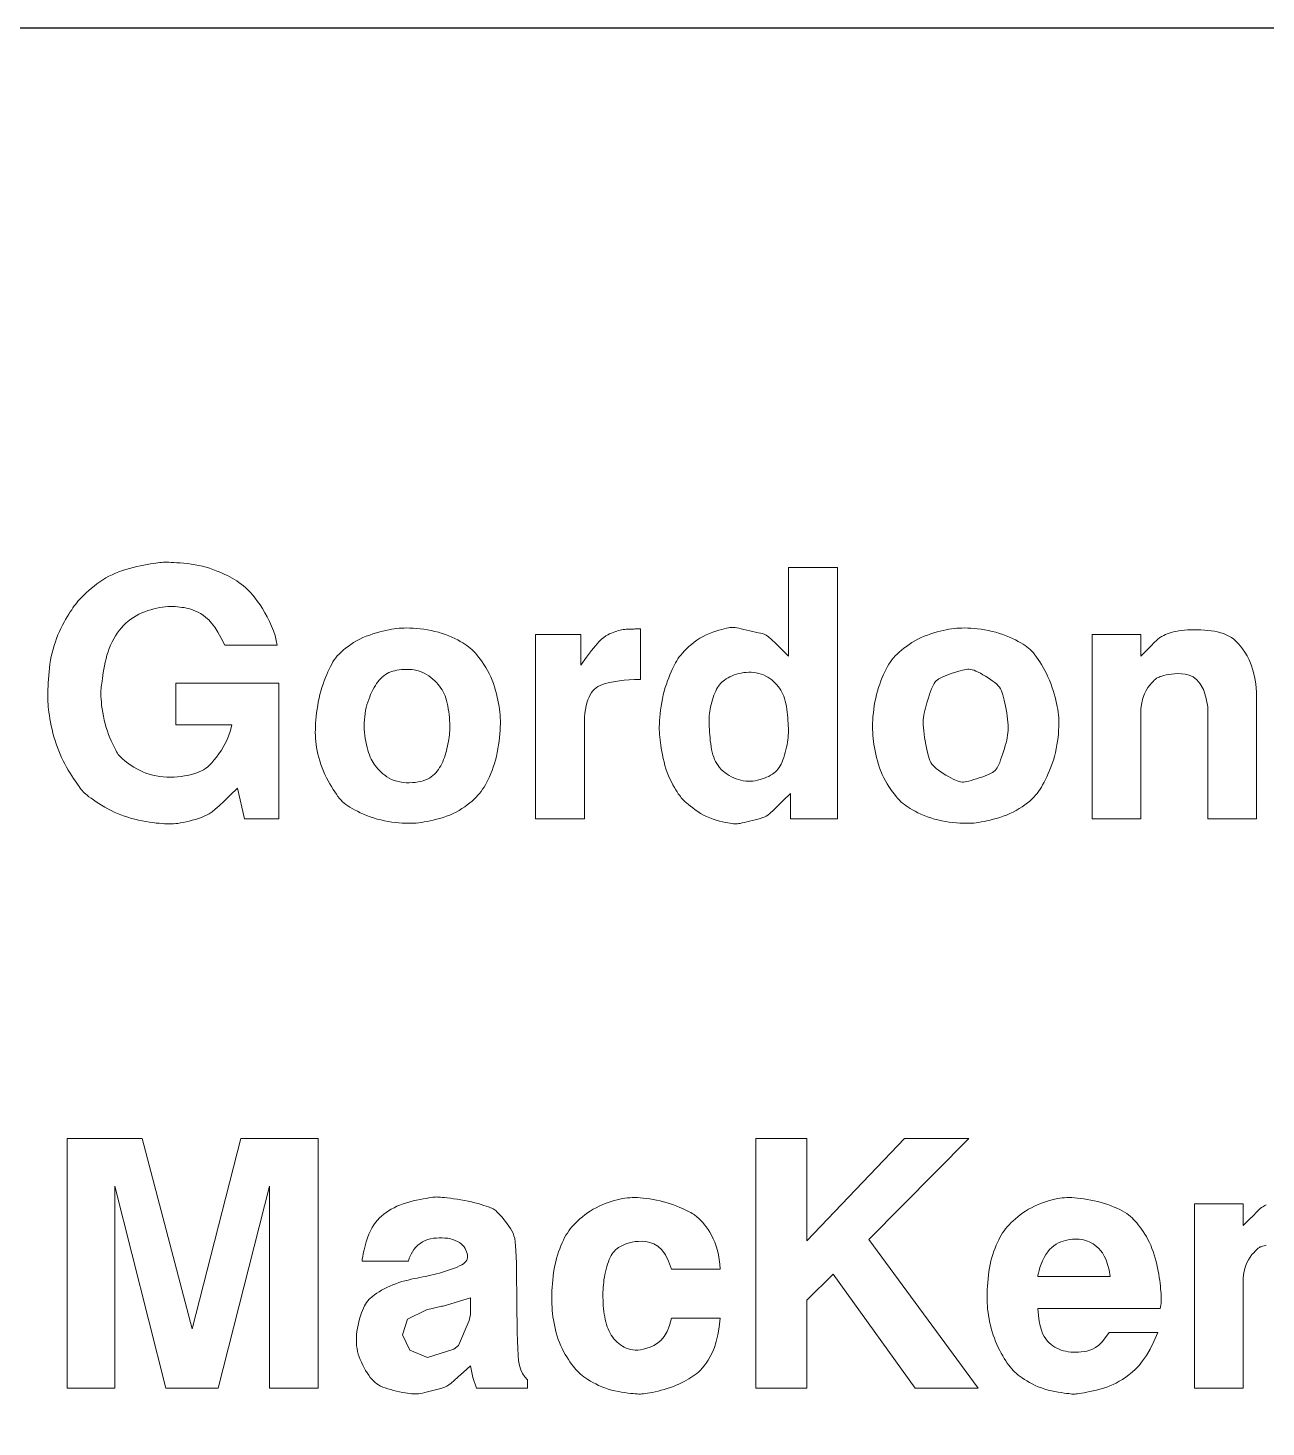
# Model space of a CAD drawing. Extents: x 0 to 36, y 0 to 24.
# Drawn here: x 31.85 to 32.436, y 22.588 to 23.25 of the extents above; entities that cross this region are included whole.
import ezdxf

# ---------------------------------------------------------------- set-up
doc = ezdxf.new("R2010")
doc.units = 0
doc.header["$LTSCALE"] = 4.5
doc.header["$MEASUREMENT"] = 0
doc.layers.add('A-SHBD', color=4, linetype='Continuous')

# ---------------------------------------------------------------- blocks, each defined once
blk = doc.blocks.new('Gordon')
at = {"color": 7, "lineweight": 0}
for p, q in [((0.07878, 0.01911), (0.07878, 0.02584)), ((0.02353, 0.02368), (0.0305, 0.02368)), ((0.09847, 0.02223), (0.09847, 0.02223))]:
    blk.add_line(p, q, dxfattribs=at)
for points in [[(0.0305, 0.02368), (0.03038, 0.02431), (0.03022, 0.02495), (0.03001, 0.02559), (0.02976, 0.02622), (0.02949, 0.02684), (0.02919, 0.02743), (0.02888, 0.028), (0.02856, 0.02854), (0.02823, 0.02904), (0.02791, 0.0295), (0.02759, 0.02992), (0.02726, 0.03031), (0.02695, 0.03067), (0.02663, 0.031), (0.02632, 0.03129), (0.02602, 0.03156), (0.02572, 0.0318), (0.02543, 0.03202), (0.02513, 0.03223), (0.02484, 0.03241), (0.02453, 0.03259), (0.02422, 0.03276), (0.02389, 0.03292), (0.02354, 0.03308), (0.02318, 0.03325), (0.02279, 0.03342), (0.02238, 0.03358), (0.02195, 0.03374), (0.02151, 0.0339), (0.02105, 0.03404), (0.02058, 0.03417), (0.02009, 0.03428), (0.01959, 0.03438), (0.01908, 0.03446), (0.01858, 0.03452), (0.01809, 0.03457), (0.01762, 0.03461), (0.01718, 0.03464), (0.01678, 0.03467), (0.01642, 0.03468), (0.01611, 0.0347), (0.01584, 0.03471), (0.0156, 0.03471), (0.01537, 0.0347), (0.01515, 0.03469), (0.01492, 0.03467), (0.01466, 0.03464), (0.01437, 0.0346), (0.01403, 0.03455), (0.01365, 0.03449), (0.01323, 0.03442), (0.01279, 0.03433), (0.01233, 0.03424), (0.01185, 0.03413), (0.01137, 0.03401), (0.01088, 0.03388), (0.01041, 0.03374), (0.00994, 0.03359), (0.00948, 0.03342), (0.00903, 0.03324), (0.00859, 0.03305), (0.00815, 0.03284), (0.00773, 0.03261), (0.00732, 0.03236), (0.00692, 0.0321), (0.00654, 0.03182), (0.00617, 0.03154), (0.00582, 0.03125), (0.00549, 0.03096), (0.00518, 0.03068), (0.00489, 0.03041), (0.00464, 0.03016), (0.00441, 0.02993), (0.00421, 0.02972), (0.00403, 0.02951), (0.00386, 0.02931), (0.0037, 0.0291), (0.00354, 0.02889), (0.00337, 0.02866), (0.0032, 0.0284), (0.00301, 0.02811), (0.00281, 0.0278), (0.00261, 0.02746), (0.00239, 0.0271), (0.00218, 0.02672), (0.00197, 0.02632), (0.00176, 0.02591), (0.00156, 0.02548), (0.00137, 0.02504), (0.00119, 0.02458), (0.00103, 0.02412), (0.00087, 0.02365), (0.00073, 0.02317), (0.00061, 0.02268), (0.00049, 0.02218), (0.0004, 0.02167), (0.00031, 0.02116), (0.00024, 0.02065), (0.00019, 0.02013), (0.00014, 0.01963), (0.0001, 0.01915), (0.00008, 0.01868), (0.00005, 0.01824), (0.00004, 0.01783), (0.00002, 0.01746), (0.00002, 0.01711), (0.00001, 0.01679), (0.00002, 0.01648), (0.00003, 0.01616), (0.00005, 0.01584), (0.00008, 0.01551), (0.00012, 0.01515), (0.00017, 0.01476), (0.00023, 0.01434), (0.0003, 0.01389), (0.00039, 0.01343), (0.00048, 0.01296), (0.00059, 0.01248), (0.00071, 0.01199), (0.00084, 0.01151), (0.00098, 0.01103), (0.00113, 0.01056), (0.00129, 0.0101), (0.00147, 0.00964), (0.00165, 0.0092), (0.00185, 0.00876), (0.00206, 0.00833), (0.00228, 0.0079), (0.00251, 0.00749), (0.00274, 0.00708), (0.00298, 0.00669), (0.00322, 0.00632), (0.00345, 0.00597), (0.00366, 0.00565), (0.00386, 0.00536), (0.00404, 0.0051), (0.00419, 0.00488), (0.00433, 0.00469), (0.00445, 0.00452), (0.00458, 0.00436), (0.00471, 0.00421), (0.00486, 0.00407), (0.00503, 0.00391), (0.00524, 0.00374), (0.00549, 0.00355), (0.00577, 0.00334), (0.00608, 0.00312), (0.00643, 0.00288), (0.00679, 0.00265), (0.00718, 0.00241), (0.00759, 0.00217), (0.008, 0.00194), (0.00843, 0.00172), (0.00886, 0.00151), (0.0093, 0.00132), (0.00974, 0.00113), (0.0102, 0.00096), (0.01066, 0.00081), (0.01113, 0.00067), (0.01161, 0.00054), (0.01209, 0.00043), (0.01257, 0.00033), (0.01305, 0.00024), (0.01353, 0.00017), (0.01398, 0.00011), (0.01442, 0.00005), (0.01483, 0.00001), (0.01521, -0.00002), (0.01555, -0.00005), (0.01587, -0.00007), (0.01616, -0.00007), (0.01644, -0.00007), (0.01673, -0.00006), (0.01702, -0.00003), (0.01732, 0), (0.01765, 0.00006), (0.01801, 0.00013), (0.0184, 0.00021), (0.0188, 0.0003), (0.01921, 0.00041), (0.01963, 0.00053), (0.02003, 0.00065), (0.02043, 0.00079), (0.02079, 0.00094), (0.02113, 0.0011), (0.02148, 0.00129), (0.02185, 0.00154), (0.02228, 0.00189), (0.0228, 0.00235), (0.02344, 0.00295), (0.02424, 0.00373), (0.02522, 0.0047)], [(0.09871, 0.00398), (0.09871, 0.00062), (0.10496, 0.00062), (0.10496, 0.034), (0.09847, 0.034), (0.09847, 0.02223)], [(0.0245, 0.01311), (0.02429, 0.01233), (0.02404, 0.0116), (0.02375, 0.01093), (0.02343, 0.01031), (0.0231, 0.00975), (0.02276, 0.00925), (0.02243, 0.0088), (0.02211, 0.0084), (0.02182, 0.00806), (0.02154, 0.00777), (0.02127, 0.00752), (0.021, 0.00731), (0.02073, 0.00712), (0.02044, 0.00697), (0.02014, 0.00683), (0.01981, 0.0067), (0.01945, 0.00659), (0.01906, 0.00648), (0.01864, 0.00638), (0.01821, 0.0063), (0.01775, 0.00624), (0.01728, 0.00618), (0.01681, 0.00615), (0.01633, 0.00614), (0.01585, 0.00615), (0.01537, 0.00619), (0.0149, 0.00624), (0.01443, 0.00632), (0.01397, 0.00642), (0.01351, 0.00655), (0.01307, 0.00669), (0.01265, 0.00686), (0.01223, 0.00705), (0.01184, 0.00726), (0.01147, 0.00748), (0.01112, 0.0077), (0.01079, 0.00793), (0.0105, 0.00815), (0.01023, 0.00835), (0.01, 0.00854), (0.00981, 0.00871), (0.00965, 0.00887), (0.00951, 0.00902), (0.00939, 0.00917), (0.00928, 0.00934), (0.00917, 0.00952), (0.00905, 0.00974), (0.00892, 0.00999), (0.00878, 0.01028), (0.00862, 0.01061), (0.00845, 0.01098), (0.00828, 0.01138), (0.00811, 0.01181), (0.00794, 0.01227), (0.00779, 0.01274), (0.00764, 0.01323), (0.00752, 0.01373), (0.00741, 0.01423), (0.00732, 0.01473), (0.00724, 0.01521), (0.00718, 0.01568), (0.00714, 0.01612), (0.0071, 0.01652), (0.00708, 0.01687), (0.00707, 0.01718), (0.00707, 0.01744), (0.00708, 0.01768), (0.0071, 0.01791), (0.00713, 0.01813), (0.00716, 0.01836), (0.0072, 0.01862), (0.00724, 0.01891), (0.00729, 0.01925), (0.00734, 0.01963), (0.0074, 0.02004), (0.00747, 0.02048), (0.00755, 0.02094), (0.00765, 0.02141), (0.00776, 0.02188), (0.00788, 0.02235), (0.00803, 0.02281), (0.00819, 0.02326), (0.00837, 0.0237), (0.00857, 0.02412), (0.00878, 0.02452), (0.00901, 0.02491), (0.00926, 0.02528), (0.00952, 0.02564), (0.0098, 0.02597), (0.01009, 0.02629), (0.0104, 0.02659), (0.01072, 0.02687), (0.01106, 0.02713), (0.0114, 0.02737), (0.01176, 0.02759), (0.01214, 0.02779), (0.01252, 0.02797), (0.01291, 0.02813), (0.01331, 0.02828), (0.01371, 0.0284), (0.01411, 0.02851), (0.01451, 0.0286), (0.01489, 0.02868), (0.01526, 0.02873), (0.01562, 0.02878), (0.01597, 0.0288), (0.0163, 0.02882), (0.01662, 0.02882), (0.01694, 0.02881), (0.01725, 0.02878), (0.01755, 0.02875), (0.01785, 0.02871), (0.01814, 0.02867), (0.01844, 0.02861), (0.01874, 0.02854), (0.01904, 0.02845), (0.01935, 0.02834), (0.01967, 0.02821), (0.01999, 0.02805), (0.02033, 0.02787), (0.02067, 0.02765), (0.02103, 0.02738), (0.02141, 0.02704), (0.0218, 0.02661), (0.02221, 0.02608), (0.02263, 0.02543), (0.02307, 0.02463), (0.02353, 0.02368)], [(0.09847, 0.02223), (0.09751, 0.02319), (0.09678, 0.0239), (0.09622, 0.02442), (0.0958, 0.02478), (0.09548, 0.025), (0.09522, 0.02514), (0.09498, 0.02522), (0.09473, 0.02528), (0.09442, 0.02534), (0.09408, 0.02542), (0.0937, 0.02551), (0.09331, 0.0256), (0.09291, 0.02569), (0.09253, 0.02577), (0.09218, 0.02585), (0.09187, 0.02592), (0.09161, 0.02597), (0.09139, 0.02601), (0.0912, 0.02603), (0.09103, 0.02604), (0.09086, 0.02603), (0.09068, 0.02601), (0.09047, 0.02597), (0.09023, 0.02592), (0.08993, 0.02585), (0.08959, 0.02577), (0.08922, 0.02566), (0.08881, 0.02554), (0.08839, 0.0254), (0.08796, 0.02524), (0.08753, 0.02505), (0.0871, 0.02484), (0.08669, 0.0246), (0.08629, 0.02434), (0.08592, 0.02407), (0.08556, 0.02378), (0.08523, 0.02349), (0.08492, 0.0232), (0.08464, 0.02291), (0.08438, 0.02263), (0.08415, 0.02237), (0.08395, 0.02212), (0.08377, 0.02187), (0.08361, 0.02161), (0.08346, 0.02135), (0.08331, 0.02108), (0.08317, 0.02079), (0.08302, 0.02047), (0.08287, 0.02013), (0.08271, 0.01976), (0.08255, 0.01936), (0.08239, 0.01894), (0.08223, 0.0185), (0.08209, 0.01804), (0.08195, 0.01756), (0.08182, 0.01707), (0.08171, 0.01657), (0.08161, 0.01606), (0.08152, 0.01556), (0.08145, 0.01506), (0.0814, 0.01457), (0.08135, 0.0141), (0.08132, 0.01365), (0.0813, 0.01323), (0.08129, 0.01284), (0.08129, 0.01247), (0.0813, 0.01213), (0.08132, 0.01179), (0.08135, 0.01146), (0.08139, 0.01112), (0.08144, 0.01076), (0.0815, 0.01039), (0.08156, 0.00998), (0.08164, 0.00955), (0.08172, 0.0091), (0.08181, 0.00864), (0.08192, 0.00818), (0.08204, 0.00771), (0.08218, 0.00724), (0.08234, 0.00678), (0.08251, 0.00634), (0.0827, 0.00592), (0.0829, 0.00551), (0.08309, 0.00514), (0.08329, 0.00479), (0.08348, 0.00447), (0.08366, 0.00419), (0.08382, 0.00394), (0.08396, 0.00373), (0.08409, 0.00356), (0.0842, 0.00341), (0.08432, 0.00328), (0.08445, 0.00315), (0.08459, 0.00301), (0.08475, 0.00287), (0.08494, 0.0027), (0.08517, 0.00251), (0.08543, 0.00229), (0.08573, 0.00206), (0.08605, 0.00181), (0.0864, 0.00157), (0.08678, 0.00133), (0.08717, 0.00111), (0.08758, 0.0009), (0.08801, 0.00072), (0.08844, 0.00056), (0.08887, 0.00042), (0.08929, 0.00031), (0.0897, 0.00021), (0.09007, 0.00013), (0.09041, 0.00007), (0.09071, 0.00002), (0.09095, -0.00002), (0.09116, -0.00005), (0.09134, -0.00006), (0.09151, -0.00007), (0.09167, -0.00006), (0.09185, -0.00003), (0.09206, 0), (0.09231, 0.00006), (0.0926, 0.00012), (0.09293, 0.0002), (0.09329, 0.00029), (0.09367, 0.00039), (0.09404, 0.00048), (0.09439, 0.00058), (0.09472, 0.00067), (0.09501, 0.00076), (0.09525, 0.00084), (0.09548, 0.00095), (0.09573, 0.00111), (0.09604, 0.00137), (0.09646, 0.00175), (0.09702, 0.00229), (0.09775, 0.00302), (0.09871, 0.00398)], [(0.07085, 0.02103), (0.07085, 0.02512), (0.06485, 0.02512), (0.06485, 0.00062), (0.07133, 0.00062), (0.07133, 0.01359)], [(0.07878, 0.02584), (0.07868, 0.02584), (0.07857, 0.02584), (0.07846, 0.02584), (0.07833, 0.02584), (0.0782, 0.02584), (0.07806, 0.02584), (0.07791, 0.02583), (0.07775, 0.02583), (0.07759, 0.02583), (0.07743, 0.02583), (0.07725, 0.02582), (0.07707, 0.02581), (0.07689, 0.0258), (0.0767, 0.02578), (0.0765, 0.02575), (0.07629, 0.02571), (0.07607, 0.02567), (0.07585, 0.02561), (0.07563, 0.02554), (0.07539, 0.02547), (0.07516, 0.02538), (0.07492, 0.02528), (0.07468, 0.02517), (0.07443, 0.02505), (0.07419, 0.02491), (0.07392, 0.02472), (0.07361, 0.02447), (0.07325, 0.02411), (0.07281, 0.02361), (0.07228, 0.02296), (0.07163, 0.02211), (0.07085, 0.02103)], [(0.14531, 0.02223), (0.14531, 0.02512), (0.13882, 0.02512), (0.13882, 0.00062), (0.14531, 0.00062), (0.14531, 0.01527)], [(0.16068, 0.01743), (0.16056, 0.01853), (0.1604, 0.0195), (0.16019, 0.02034), (0.15995, 0.02108), (0.15968, 0.02172), (0.1594, 0.02228), (0.15911, 0.02276), (0.15881, 0.02319), (0.15852, 0.02357), (0.15822, 0.02391), (0.15793, 0.02421), (0.15763, 0.02447), (0.15732, 0.0247), (0.15699, 0.0249), (0.15665, 0.02507), (0.15629, 0.02522), (0.1559, 0.02534), (0.15549, 0.02545), (0.15507, 0.02553), (0.15463, 0.0256), (0.15418, 0.02565), (0.15373, 0.02569), (0.15327, 0.02571), (0.15282, 0.02572), (0.15237, 0.02573), (0.15193, 0.02572), (0.15151, 0.0257), (0.1511, 0.02566), (0.1507, 0.02562), (0.15032, 0.02557), (0.14996, 0.02551), (0.14963, 0.02544), (0.14932, 0.02535), (0.14904, 0.02526), (0.14879, 0.02517), (0.14856, 0.02508), (0.14836, 0.02498), (0.14819, 0.0249), (0.14804, 0.02482), (0.14792, 0.02475), (0.14782, 0.02469), (0.14772, 0.02462), (0.14758, 0.02451), (0.14738, 0.02432), (0.14708, 0.02403), (0.14666, 0.0236), (0.14608, 0.02301), (0.14531, 0.02223)], [(0.02522, 0.0047), (0.02618, 0.00062), (0.03074, 0.00062), (0.03074, 0.01863), (0.01705, 0.01863), (0.01705, 0.01311), (0.0245, 0.01311)], [(0.07133, 0.01359), (0.07135, 0.01413), (0.0714, 0.01464), (0.07147, 0.01513), (0.07156, 0.0156), (0.07168, 0.01603), (0.07181, 0.01642), (0.07195, 0.01678), (0.07211, 0.0171), (0.07228, 0.01739), (0.07246, 0.01763), (0.07266, 0.01784), (0.07288, 0.01803), (0.07313, 0.01819), (0.07342, 0.01833), (0.07373, 0.01845), (0.07409, 0.01857), (0.0745, 0.01868), (0.07495, 0.01878), (0.07545, 0.01887), (0.07601, 0.01895), (0.07661, 0.01902), (0.07728, 0.01907), (0.078, 0.0191), (0.07878, 0.01911)], [(0.14531, 0.01527), (0.1454, 0.01601), (0.14556, 0.01665), (0.14576, 0.0172), (0.14599, 0.01767), (0.14623, 0.01806), (0.14648, 0.01838), (0.14671, 0.01864), (0.14691, 0.01885), (0.14707, 0.01901), (0.14719, 0.01913), (0.14729, 0.01922), (0.14739, 0.01929), (0.14748, 0.01935), (0.14759, 0.0194), (0.14772, 0.01944), (0.14788, 0.0195), (0.14809, 0.01957), (0.14834, 0.01964), (0.14864, 0.01972), (0.14897, 0.01979), (0.14935, 0.01985), (0.14976, 0.01989), (0.1502, 0.01991), (0.15068, 0.01989), (0.15119, 0.01983), (0.15171, 0.0197), (0.15223, 0.01946), (0.15273, 0.01909), (0.15319, 0.01853), (0.1536, 0.01778), (0.15394, 0.01678), (0.15419, 0.01551)], [(0.15419, 0.01551), (0.15419, 0.00062), (0.16068, 0.00062), (0.16068, 0.01743)]]:
    blk.add_lwpolyline(points, dxfattribs=at)
for points in [[(0.05992, 0.01595), (0.05984, 0.01636), (0.05975, 0.01679), (0.05964, 0.01723), (0.05952, 0.01768), (0.05939, 0.01813), (0.05924, 0.01858), (0.05907, 0.01903), (0.05888, 0.01947), (0.05868, 0.0199), (0.05846, 0.02032), (0.05823, 0.02072), (0.05799, 0.0211), (0.05775, 0.02146), (0.05751, 0.0218), (0.05727, 0.02211), (0.05704, 0.02239), (0.05682, 0.02265), (0.05661, 0.02288), (0.05639, 0.02309), (0.05617, 0.02329), (0.05595, 0.02347), (0.05571, 0.02364), (0.05544, 0.02382), (0.05516, 0.024), (0.05484, 0.02418), (0.0545, 0.02437), (0.05413, 0.02456), (0.05374, 0.02474), (0.05332, 0.02492), (0.05288, 0.02509), (0.05243, 0.02525), (0.05196, 0.0254), (0.05147, 0.02552), (0.05097, 0.02563), (0.05047, 0.02572), (0.04998, 0.0258), (0.04949, 0.02586), (0.04902, 0.0259), (0.04857, 0.02594), (0.04815, 0.02596), (0.04776, 0.02597), (0.0474, 0.02596), (0.04706, 0.02595), (0.04672, 0.02593), (0.04639, 0.02589), (0.04606, 0.02584), (0.04571, 0.02579), (0.04535, 0.02572), (0.04496, 0.02564), (0.04455, 0.02554), (0.04413, 0.02544), (0.04369, 0.02532), (0.04324, 0.02518), (0.0428, 0.02503), (0.04235, 0.02486), (0.04191, 0.02468), (0.04148, 0.02447), (0.04106, 0.02425), (0.04066, 0.02402), (0.04028, 0.02378), (0.03992, 0.02352), (0.03958, 0.02327), (0.03927, 0.02301), (0.03899, 0.02275), (0.03873, 0.0225), (0.0385, 0.02225), (0.03829, 0.02199), (0.0381, 0.02172), (0.03792, 0.02145), (0.03775, 0.02116), (0.03759, 0.02085), (0.03743, 0.02051), (0.03726, 0.02016), (0.03709, 0.01977), (0.03692, 0.01937), (0.03676, 0.01895), (0.0366, 0.01851), (0.03645, 0.01805), (0.03631, 0.01759), (0.03618, 0.01711), (0.03607, 0.01663), (0.03597, 0.01614), (0.03589, 0.01565), (0.03581, 0.01516), (0.03575, 0.01468), (0.0357, 0.01421), (0.03566, 0.01375), (0.03562, 0.01331), (0.0356, 0.01288), (0.03558, 0.01247), (0.03557, 0.01207), (0.03558, 0.01167), (0.0356, 0.01128), (0.03563, 0.01088), (0.03568, 0.01048), (0.03574, 0.01007), (0.03583, 0.00964), (0.03593, 0.0092), (0.03605, 0.00875), (0.03618, 0.0083), (0.03633, 0.00784), (0.0365, 0.00739), (0.03668, 0.00694), (0.03686, 0.0065), (0.03707, 0.00607), (0.03727, 0.00566), (0.03749, 0.00526), (0.03771, 0.00488), (0.03793, 0.00452), (0.03815, 0.00418), (0.03837, 0.00387), (0.03859, 0.00358), (0.03879, 0.00332), (0.039, 0.00309), (0.03921, 0.00288), (0.03942, 0.00269), (0.03965, 0.00251), (0.0399, 0.00233), (0.04017, 0.00216), (0.04047, 0.00198), (0.0408, 0.0018), (0.04116, 0.00161), (0.04155, 0.00142), (0.04196, 0.00123), (0.0424, 0.00105), (0.04285, 0.00088), (0.04331, 0.00072), (0.04379, 0.00058), (0.04427, 0.00045), (0.04476, 0.00034), (0.04525, 0.00025), (0.04573, 0.00018), (0.0462, 0.00012), (0.04666, 0.00007), (0.0471, 0.00004), (0.04751, 0.00002), (0.04791, 0.00001), (0.04828, 0.00001), (0.04864, 0.00002), (0.04899, 0.00005), (0.04934, 0.00008), (0.04969, 0.00013), (0.05005, 0.00019), (0.05043, 0.00026), (0.05084, 0.00034), (0.05125, 0.00043), (0.05169, 0.00054), (0.05213, 0.00066), (0.05257, 0.00079), (0.05301, 0.00094), (0.05345, 0.00111), (0.05388, 0.0013), (0.05429, 0.0015), (0.05469, 0.00172), (0.05507, 0.00196), (0.05543, 0.0022), (0.05577, 0.00245), (0.0561, 0.00271), (0.0564, 0.00296), (0.05668, 0.00322), (0.05694, 0.00347), (0.05718, 0.00373), (0.0574, 0.00399), (0.05761, 0.00425), (0.05781, 0.00453), (0.058, 0.00482), (0.05818, 0.00513), (0.05836, 0.00546), (0.05854, 0.00582), (0.05872, 0.0062), (0.05889, 0.00661), (0.05906, 0.00703), (0.05922, 0.00748), (0.05937, 0.00794), (0.05951, 0.00841), (0.05964, 0.0089), (0.05975, 0.0094), (0.05985, 0.00991), (0.05994, 0.01042), (0.06001, 0.01093), (0.06006, 0.01142), (0.06011, 0.01191), (0.06014, 0.01238), (0.06016, 0.01283), (0.06017, 0.01325), (0.06017, 0.01365), (0.06016, 0.01404), (0.06013, 0.01442), (0.0601, 0.01479), (0.06005, 0.01517), (0.05999, 0.01555)], [(0.11316, 0.02275), (0.11289, 0.0225), (0.11264, 0.02225), (0.11241, 0.02199), (0.1122, 0.02172), (0.112, 0.02145), (0.11181, 0.02116), (0.11162, 0.02085), (0.11144, 0.02051), (0.11126, 0.02016), (0.11108, 0.01977), (0.11091, 0.01937), (0.11074, 0.01895), (0.11058, 0.01851), (0.11043, 0.01805), (0.11029, 0.01759), (0.11016, 0.01711), (0.11005, 0.01663), (0.10995, 0.01614), (0.10987, 0.01565), (0.1098, 0.01516), (0.10974, 0.01468), (0.10969, 0.01421), (0.10966, 0.01375), (0.10964, 0.01331), (0.10963, 0.01288), (0.10963, 0.01247), (0.10965, 0.01207), (0.10967, 0.01167), (0.10971, 0.01128), (0.10975, 0.01088), (0.10981, 0.01048), (0.10988, 0.01007), (0.10996, 0.00964), (0.11005, 0.0092), (0.11016, 0.00875), (0.11028, 0.0083), (0.11042, 0.00784), (0.11057, 0.00739), (0.11074, 0.00694), (0.11092, 0.0065), (0.11113, 0.00607), (0.11134, 0.00566), (0.11157, 0.00526), (0.11181, 0.00488), (0.11205, 0.00452), (0.11229, 0.00418), (0.11253, 0.00387), (0.11276, 0.00358), (0.11298, 0.00332), (0.1132, 0.00309), (0.11341, 0.00288), (0.11363, 0.00269), (0.11386, 0.00251), (0.1141, 0.00233), (0.11436, 0.00216), (0.11464, 0.00198), (0.11496, 0.0018), (0.1153, 0.00161), (0.11567, 0.00142), (0.11607, 0.00123), (0.11648, 0.00105), (0.11692, 0.00088), (0.11737, 0.00072), (0.11785, 0.00058), (0.11833, 0.00045), (0.11883, 0.00034), (0.11933, 0.00025), (0.11982, 0.00018), (0.12031, 0.00012), (0.12078, 0.00007), (0.12123, 0.00004), (0.12165, 0.00002), (0.12204, 0.00001), (0.1224, 0.00001), (0.12275, 0.00002), (0.12308, 0.00005), (0.12341, 0.00008), (0.12374, 0.00013), (0.12409, 0.00019), (0.12445, 0.00026), (0.12484, 0.00034), (0.12525, 0.00043), (0.12567, 0.00054), (0.12611, 0.00066), (0.12656, 0.00079), (0.12701, 0.00094), (0.12745, 0.00111), (0.12789, 0.0013), (0.12832, 0.0015), (0.12874, 0.00172), (0.12914, 0.00196), (0.12952, 0.0022), (0.12988, 0.00245), (0.13022, 0.00271), (0.13053, 0.00296), (0.13082, 0.00322), (0.13107, 0.00347), (0.1313, 0.00373), (0.13151, 0.00399), (0.13171, 0.00425), (0.13189, 0.00453), (0.13207, 0.00482), (0.13224, 0.00513), (0.13242, 0.00546), (0.1326, 0.00582), (0.13279, 0.0062), (0.13298, 0.00661), (0.13316, 0.00703), (0.13334, 0.00748), (0.13352, 0.00794), (0.13367, 0.00841), (0.13382, 0.0089), (0.13394, 0.0094), (0.13405, 0.00991), (0.13414, 0.01042), (0.13422, 0.01093), (0.13428, 0.01142), (0.13433, 0.01191), (0.13436, 0.01238), (0.13438, 0.01283), (0.13439, 0.01325), (0.13439, 0.01365), (0.13437, 0.01404), (0.13434, 0.01442), (0.1343, 0.01479), (0.13425, 0.01517), (0.13418, 0.01555), (0.1341, 0.01595), (0.134, 0.01636), (0.13389, 0.01679), (0.13376, 0.01723), (0.13362, 0.01768), (0.13347, 0.01813), (0.13331, 0.01858), (0.13313, 0.01903), (0.13294, 0.01947), (0.13274, 0.0199), (0.13253, 0.02032), (0.13231, 0.02072), (0.13209, 0.0211), (0.13187, 0.02146), (0.13165, 0.0218), (0.13143, 0.02211), (0.13122, 0.02239), (0.13101, 0.02265), (0.1308, 0.02288), (0.1306, 0.02309), (0.13038, 0.02329), (0.13015, 0.02347), (0.1299, 0.02364), (0.12963, 0.02382), (0.12934, 0.024), (0.129, 0.02418), (0.12864, 0.02437), (0.12825, 0.02456), (0.12784, 0.02474), (0.12741, 0.02492), (0.12695, 0.02509), (0.12649, 0.02525), (0.12601, 0.0254), (0.12553, 0.02552), (0.12504, 0.02563), (0.12456, 0.02572), (0.12408, 0.0258), (0.1236, 0.02586), (0.12315, 0.0259), (0.12271, 0.02594), (0.12229, 0.02596), (0.1219, 0.02597), (0.12152, 0.02596), (0.12117, 0.02595), (0.12082, 0.02593), (0.12047, 0.02589), (0.12013, 0.02584), (0.11977, 0.02579), (0.11941, 0.02572), (0.11902, 0.02564), (0.11862, 0.02554), (0.11821, 0.02544), (0.11779, 0.02532), (0.11736, 0.02518), (0.11694, 0.02503), (0.11651, 0.02486), (0.11609, 0.02468), (0.11567, 0.02447), (0.11526, 0.02425), (0.11487, 0.02402), (0.11449, 0.02378), (0.11413, 0.02352), (0.11378, 0.02327), (0.11346, 0.02301)], [(0.0514, 0.00654), (0.0512, 0.00635), (0.05098, 0.00618), (0.05074, 0.00603), (0.05048, 0.00589), (0.0502, 0.00577), (0.0499, 0.00567), (0.04958, 0.00558), (0.04923, 0.00551), (0.04886, 0.00545), (0.04847, 0.00542), (0.04806, 0.00541), (0.04765, 0.00541), (0.04723, 0.00545), (0.04683, 0.0055), (0.04643, 0.00559), (0.04606, 0.0057), (0.04571, 0.00584), (0.04538, 0.00601), (0.04508, 0.00619), (0.0448, 0.00639), (0.04455, 0.0066), (0.04431, 0.00682), (0.04409, 0.00704), (0.0439, 0.00726), (0.04371, 0.00747), (0.04355, 0.00767), (0.0434, 0.00788), (0.04326, 0.00809), (0.04312, 0.00831), (0.043, 0.00855), (0.04288, 0.00881), (0.04277, 0.00909), (0.04266, 0.0094), (0.04256, 0.00974), (0.04245, 0.0101), (0.04236, 0.01047), (0.04228, 0.01087), (0.04221, 0.01127), (0.04215, 0.01168), (0.04211, 0.0121), (0.04208, 0.01252), (0.04207, 0.01294), (0.04208, 0.01336), (0.0421, 0.01378), (0.04214, 0.01419), (0.04219, 0.0146), (0.04226, 0.01499), (0.04234, 0.01538), (0.04244, 0.01576), (0.04255, 0.01612), (0.04267, 0.01648), (0.0428, 0.01682), (0.04293, 0.01714), (0.04308, 0.01746), (0.04323, 0.01776), (0.04339, 0.01804), (0.04356, 0.01831), (0.04372, 0.01857), (0.0439, 0.01881), (0.04408, 0.01904), (0.04427, 0.01925), (0.04447, 0.01944), (0.04467, 0.01961), (0.04489, 0.01977), (0.04512, 0.01991), (0.04536, 0.02003), (0.04561, 0.02013), (0.04587, 0.02022), (0.04614, 0.02029), (0.04643, 0.02035), (0.04673, 0.0204), (0.04704, 0.02043), (0.04736, 0.02046), (0.0477, 0.02047), (0.04804, 0.02046), (0.04839, 0.02044), (0.04873, 0.02039), (0.04908, 0.02032), (0.04942, 0.02023), (0.04975, 0.02011), (0.05006, 0.01997), (0.05037, 0.0198), (0.05066, 0.0196), (0.05094, 0.01939), (0.05121, 0.01917), (0.05145, 0.01894), (0.05168, 0.0187), (0.05189, 0.01846), (0.05209, 0.01822), (0.05227, 0.01798), (0.05243, 0.01773), (0.05257, 0.01748), (0.0527, 0.01721), (0.05282, 0.01693), (0.05293, 0.01663), (0.05302, 0.01631), (0.05311, 0.01597), (0.05319, 0.0156), (0.05325, 0.01522), (0.05331, 0.01484), (0.05336, 0.01445), (0.0534, 0.01406), (0.05343, 0.01369), (0.05344, 0.01333), (0.05345, 0.01298), (0.05345, 0.01266), (0.05344, 0.01235), (0.05342, 0.01205), (0.05339, 0.01175), (0.05335, 0.01146), (0.05331, 0.01117), (0.05326, 0.01088), (0.0532, 0.01058), (0.05314, 0.01027), (0.05307, 0.00997), (0.053, 0.00966), (0.05291, 0.00936), (0.05282, 0.00905), (0.05273, 0.00876), (0.05262, 0.00847), (0.05251, 0.00819), (0.05238, 0.00792), (0.05225, 0.00766), (0.0521, 0.00741), (0.05195, 0.00717), (0.05178, 0.00695), (0.0516, 0.00673)], [(0.12513, 0.00654), (0.12484, 0.00642), (0.12452, 0.00629), (0.12417, 0.00616), (0.12381, 0.00604), (0.12344, 0.00592), (0.12309, 0.00581), (0.12275, 0.00571), (0.12245, 0.00562), (0.12218, 0.00556), (0.12195, 0.00551), (0.12174, 0.00549), (0.12153, 0.00549), (0.12133, 0.00551), (0.12113, 0.00556), (0.1209, 0.00564), (0.12065, 0.00574), (0.12036, 0.00588), (0.12005, 0.00604), (0.11971, 0.00622), (0.11937, 0.00641), (0.11903, 0.00662), (0.11871, 0.00683), (0.1184, 0.00705), (0.11813, 0.00726), (0.11789, 0.00747), (0.11769, 0.00768), (0.11752, 0.00789), (0.11738, 0.00811), (0.11726, 0.00836), (0.11715, 0.00863), (0.11706, 0.00893), (0.11697, 0.00926), (0.11688, 0.00965), (0.11679, 0.01006), (0.1167, 0.0105), (0.11663, 0.01096), (0.11655, 0.01141), (0.11649, 0.01187), (0.11644, 0.0123), (0.11641, 0.01271), (0.11638, 0.01308), (0.11638, 0.01342), (0.11638, 0.01375), (0.11641, 0.01405), (0.11644, 0.01436), (0.1165, 0.01466), (0.11656, 0.01498), (0.11665, 0.01531), (0.11674, 0.01567), (0.11685, 0.01604), (0.11697, 0.01642), (0.1171, 0.01681), (0.11722, 0.01718), (0.11735, 0.01753), (0.11748, 0.01786), (0.11761, 0.01815), (0.11772, 0.0184), (0.11784, 0.01861), (0.11796, 0.01879), (0.1181, 0.01894), (0.11825, 0.01908), (0.11843, 0.0192), (0.11864, 0.01931), (0.11889, 0.01943), (0.11918, 0.01956), (0.1195, 0.01968), (0.11985, 0.01981), (0.12021, 0.01994), (0.12058, 0.02006), (0.12093, 0.02017), (0.12127, 0.02027), (0.12157, 0.02035), (0.12184, 0.02042), (0.12207, 0.02046), (0.12228, 0.02049), (0.12248, 0.02049), (0.12268, 0.02046), (0.12289, 0.02042), (0.12312, 0.02034), (0.12337, 0.02023), (0.12366, 0.0201), (0.12397, 0.01994), (0.12431, 0.01976), (0.12465, 0.01956), (0.12499, 0.01935), (0.12531, 0.01914), (0.12562, 0.01892), (0.12589, 0.01871), (0.12613, 0.0185), (0.12633, 0.0183), (0.1265, 0.01809), (0.12664, 0.01787), (0.12676, 0.01763), (0.12687, 0.01737), (0.12696, 0.01708), (0.12705, 0.01675), (0.12714, 0.01639), (0.12723, 0.01599), (0.12732, 0.01557), (0.12739, 0.01513), (0.12746, 0.01469), (0.12753, 0.01426), (0.12758, 0.01383), (0.12761, 0.01343), (0.12764, 0.01305), (0.12764, 0.0127), (0.12764, 0.01236), (0.12761, 0.01204), (0.12758, 0.01171), (0.12752, 0.01139), (0.12746, 0.01106), (0.12737, 0.01071), (0.12728, 0.01034), (0.12717, 0.00995), (0.12705, 0.00956), (0.12692, 0.00917), (0.12679, 0.0088), (0.12666, 0.00844), (0.12654, 0.00811), (0.12641, 0.00782), (0.1263, 0.00757), (0.12618, 0.00736), (0.12606, 0.00719), (0.12592, 0.00703), (0.12577, 0.0069), (0.12559, 0.00678), (0.12538, 0.00666)], [(0.09833, 0.0108), (0.09828, 0.01046), (0.0982, 0.01012), (0.09812, 0.00978), (0.09803, 0.00943), (0.09793, 0.00909), (0.09783, 0.00876), (0.09772, 0.00845), (0.0976, 0.00816), (0.09748, 0.00789), (0.09735, 0.00765), (0.09721, 0.00742), (0.09706, 0.00722), (0.0969, 0.00703), (0.09672, 0.00685), (0.09653, 0.00669), (0.09632, 0.00654), (0.09608, 0.00639), (0.09583, 0.00625), (0.09556, 0.00612), (0.09528, 0.006), (0.09498, 0.0059), (0.09468, 0.00581), (0.09436, 0.00573), (0.09405, 0.00567), (0.09373, 0.00563), (0.09341, 0.00561), (0.09309, 0.00561), (0.09277, 0.00563), (0.09245, 0.00567), (0.09213, 0.00573), (0.09181, 0.00581), (0.0915, 0.00591), (0.09119, 0.00604), (0.09088, 0.00619), (0.09058, 0.00635), (0.0903, 0.00654), (0.09002, 0.00674), (0.08977, 0.00695), (0.08953, 0.00718), (0.08931, 0.00742), (0.08911, 0.00767), (0.08893, 0.00794), (0.08878, 0.00821), (0.08864, 0.0085), (0.08852, 0.00881), (0.08841, 0.00913), (0.08832, 0.00946), (0.08824, 0.00982), (0.08818, 0.01019), (0.08812, 0.01057), (0.08807, 0.01096), (0.08803, 0.01136), (0.088, 0.01175), (0.08798, 0.01213), (0.08796, 0.0125), (0.08794, 0.01285), (0.08793, 0.01317), (0.08792, 0.01348), (0.08792, 0.01377), (0.08793, 0.01405), (0.08794, 0.01433), (0.08796, 0.01461), (0.088, 0.01489), (0.08805, 0.01518), (0.08811, 0.01548), (0.08818, 0.01579), (0.08826, 0.01611), (0.08836, 0.01642), (0.08846, 0.01673), (0.08856, 0.01703), (0.08867, 0.01731), (0.08879, 0.01758), (0.0889, 0.01782), (0.08902, 0.01804), (0.08915, 0.01824), (0.08928, 0.01842), (0.08943, 0.01859), (0.08959, 0.01875), (0.08977, 0.0189), (0.08997, 0.01905), (0.09019, 0.0192), (0.09043, 0.01934), (0.09068, 0.01947), (0.09096, 0.0196), (0.09125, 0.01972), (0.09155, 0.01982), (0.09186, 0.01991), (0.09218, 0.01998), (0.09251, 0.02003), (0.09284, 0.02007), (0.09318, 0.02008), (0.09352, 0.02008), (0.09385, 0.02005), (0.09418, 0.02), (0.09451, 0.01993), (0.09482, 0.01983), (0.09513, 0.01972), (0.09543, 0.01958), (0.09571, 0.01942), (0.09598, 0.01925), (0.09623, 0.01906), (0.09647, 0.01886), (0.0967, 0.01864), (0.09691, 0.01842), (0.0971, 0.01819), (0.09728, 0.01796), (0.09744, 0.01771), (0.09758, 0.01745), (0.09771, 0.01718), (0.09783, 0.01689), (0.09793, 0.01658), (0.09803, 0.01625), (0.09811, 0.01591), (0.09818, 0.01554), (0.09824, 0.01517), (0.09829, 0.01479), (0.09833, 0.01441), (0.09837, 0.01403), (0.09839, 0.01366), (0.09842, 0.01331), (0.09844, 0.01297), (0.09845, 0.01265), (0.09845, 0.01234), (0.09845, 0.01203), (0.09843, 0.01173), (0.09841, 0.01143), (0.09838, 0.01112)]]:
    blk.add_lwpolyline(points, close=True, dxfattribs=at)
blk = doc.blocks.new('MacKenzie')
at = {"color": 7, "lineweight": 0}
for p, q in [((0.0392, 0.01691), (0.04537, 0.01691)), ((0.0803, 0.01581), (0.08678, 0.01581)), ((0.13863, 0.01486), (0.12899, 0.01486)), ((0.08678, 0.00933), (0.0803, 0.00933)), ((0.12899, 0.01059), (0.14527, 0.01059)), ((0.14495, 0.00743), (0.13847, 0.00743)), ((0.05359, 0.003), (0.0539, 0.00142)), ((0.0539, 0.00142), (0.05438, 0))]:
    blk.add_line(p, q, dxfattribs=at)
for points in [[(0.02008, 0), (0.02687, 0.02687), (0.02687, 0), (0.03335, 0), (0.03335, 0.0332), (0.02308, 0.0332), (0.0166, 0.0079), (0.00996, 0.0332), (0, 0.0332), (0, 0), (0.00632, 0), (0.00632, 0.02687), (0.01312, 0)], [(0.12108, 0), (0.10654, 0.01976), (0.11982, 0.0332), (0.11128, 0.0332), (0.09832, 0.0196), (0.09832, 0.0332), (0.09152, 0.0332), (0.09152, 0), (0.09832, 0), (0.09832, 0.0117), (0.1018, 0.01518), (0.11271, 0)], [(0.05343, 0.00901), (0.05201, 0.00569), (0.05137, 0.00522), (0.0479, 0.00411), (0.04553, 0.00506), (0.04458, 0.00711), (0.04521, 0.00917), (0.04774, 0.01043), (0.04979, 0.01091), (0.04995, 0.01091), (0.05359, 0.01201), (0.05359, 0.0098)]]:
    blk.add_lwpolyline(points, close=True, dxfattribs=at)
for points in [[(0.06117, 0.00111), (0.0608, 0.00153), (0.06051, 0.00198), (0.06028, 0.00247), (0.06012, 0.00303), (0.06, 0.00368), (0.05992, 0.00442), (0.05987, 0.0053), (0.05983, 0.00631), (0.0598, 0.00748), (0.05978, 0.00876), (0.05977, 0.01012), (0.05975, 0.01151), (0.05974, 0.0129), (0.05973, 0.01423), (0.05972, 0.01547), (0.0597, 0.01657), (0.05968, 0.0175), (0.05964, 0.01828), (0.0596, 0.01892), (0.05954, 0.01945), (0.05947, 0.01989), (0.05937, 0.02027), (0.05925, 0.0206), (0.05909, 0.02092), (0.05891, 0.02124), (0.0587, 0.02155), (0.05848, 0.02187), (0.05825, 0.02217), (0.05802, 0.02245), (0.0578, 0.02272), (0.05759, 0.02295), (0.05741, 0.02316), (0.05725, 0.02333), (0.05712, 0.02347), (0.057, 0.02358), (0.05689, 0.02368), (0.05676, 0.02376), (0.05662, 0.02384), (0.05645, 0.02392), (0.05625, 0.024), (0.056, 0.0241), (0.0557, 0.0242), (0.05537, 0.02431), (0.05501, 0.02443), (0.05461, 0.02454), (0.05418, 0.02466), (0.05374, 0.02477), (0.05327, 0.02487), (0.05279, 0.02496), (0.05231, 0.02505), (0.05183, 0.02512), (0.05136, 0.02519), (0.05092, 0.02525), (0.05051, 0.0253), (0.05015, 0.02534), (0.04985, 0.02537), (0.0496, 0.0254), (0.0494, 0.02541), (0.04923, 0.02542), (0.04908, 0.02543), (0.04894, 0.02542), (0.04877, 0.0254), (0.04858, 0.02538), (0.04834, 0.02534), (0.04805, 0.0253), (0.0477, 0.02524), (0.04731, 0.02518), (0.04689, 0.0251), (0.04644, 0.02501), (0.04599, 0.02491), (0.04553, 0.02479), (0.04508, 0.02466), (0.04464, 0.02451), (0.04422, 0.02435), (0.04382, 0.02418), (0.04344, 0.02399), (0.04307, 0.0238), (0.04272, 0.02358), (0.04239, 0.02336), (0.04207, 0.02313), (0.04178, 0.02289), (0.04149, 0.02263), (0.04123, 0.02235), (0.04098, 0.02205), (0.04074, 0.02172), (0.04052, 0.02135), (0.04031, 0.02094), (0.04011, 0.02048), (0.03992, 0.01998), (0.03975, 0.01945), (0.0396, 0.01892), (0.03946, 0.0184), (0.03935, 0.01791), (0.03927, 0.01749), (0.03922, 0.01715), (0.0392, 0.01691)], [(0.08678, 0.01581), (0.08674, 0.01648), (0.08667, 0.01712), (0.08656, 0.01774), (0.08642, 0.01832), (0.08625, 0.01888), (0.08606, 0.0194), (0.08585, 0.01988), (0.08563, 0.02033), (0.0854, 0.02074), (0.08517, 0.02111), (0.08493, 0.02144), (0.0847, 0.02174), (0.08448, 0.02201), (0.08426, 0.02224), (0.08407, 0.02244), (0.08389, 0.02261), (0.08374, 0.02275), (0.08361, 0.02287), (0.08348, 0.02297), (0.08336, 0.02307), (0.08322, 0.02315), (0.08307, 0.02324), (0.08289, 0.02334), (0.08267, 0.02345), (0.08241, 0.02358), (0.08211, 0.02372), (0.08178, 0.02387), (0.08141, 0.02403), (0.08102, 0.0242), (0.0806, 0.02436), (0.08017, 0.02451), (0.07972, 0.02466), (0.07926, 0.02479), (0.0788, 0.02491), (0.07833, 0.02501), (0.07787, 0.0251), (0.07742, 0.02517), (0.07698, 0.02523), (0.07656, 0.02528), (0.07616, 0.02532), (0.07579, 0.02534), (0.07544, 0.02535), (0.0751, 0.02535), (0.07478, 0.02533), (0.07446, 0.02531), (0.07413, 0.02526), (0.0738, 0.02521), (0.07345, 0.02513), (0.07309, 0.02505), (0.07271, 0.02495), (0.07231, 0.02483), (0.07191, 0.0247), (0.0715, 0.02455), (0.07109, 0.02438), (0.07069, 0.0242), (0.07029, 0.024), (0.0699, 0.02379), (0.06952, 0.02355), (0.06916, 0.02331), (0.0688, 0.02306), (0.06847, 0.0228), (0.06815, 0.02253), (0.06785, 0.02227), (0.06758, 0.022), (0.06732, 0.02173), (0.06708, 0.02147), (0.06686, 0.0212), (0.06666, 0.02092), (0.06647, 0.02063), (0.06629, 0.02033), (0.06611, 0.02002), (0.06594, 0.01968), (0.06578, 0.01932), (0.06561, 0.01895), (0.06546, 0.01855), (0.06531, 0.01814), (0.06517, 0.01771), (0.06504, 0.01726), (0.06492, 0.0168), (0.06481, 0.01633), (0.06472, 0.01586), (0.06464, 0.01537), (0.06458, 0.01488), (0.06452, 0.01439), (0.06448, 0.0139), (0.06445, 0.01342), (0.06443, 0.01295), (0.06441, 0.01249), (0.06441, 0.01204), (0.06441, 0.0116), (0.06442, 0.01118), (0.06444, 0.01076), (0.06447, 0.01034), (0.06451, 0.00993), (0.06456, 0.00951), (0.06463, 0.00909), (0.0647, 0.00866), (0.06479, 0.00823), (0.06489, 0.00779), (0.065, 0.00736), (0.06513, 0.00692), (0.06527, 0.0065), (0.06543, 0.00608), (0.0656, 0.00566), (0.06578, 0.00527), (0.06598, 0.00488), (0.06619, 0.00451), (0.0664, 0.00416), (0.06661, 0.00383), (0.06682, 0.00351), (0.06703, 0.00322), (0.06723, 0.00295), (0.06743, 0.00271), (0.06762, 0.00248), (0.0678, 0.00227), (0.068, 0.00208), (0.0682, 0.00189), (0.06842, 0.00171), (0.06866, 0.00153), (0.06892, 0.00134), (0.06921, 0.00115), (0.06953, 0.00096), (0.06987, 0.00076), (0.07024, 0.00057), (0.07063, 0.00038), (0.07104, 0.00021), (0.07146, 0.00004), (0.0719, -0.00011), (0.07235, -0.00023), (0.0728, -0.00034), (0.07325, -0.00044), (0.07369, -0.00052), (0.07412, -0.00058), (0.07452, -0.00064), (0.07489, -0.00068), (0.07522, -0.00071), (0.0755, -0.00074), (0.07575, -0.00075), (0.07597, -0.00076), (0.07618, -0.00076), (0.07639, -0.00075), (0.07661, -0.00073), (0.07685, -0.0007), (0.07711, -0.00066), (0.07742, -0.0006), (0.07776, -0.00054), (0.07813, -0.00046), (0.07852, -0.00037), (0.07893, -0.00026), (0.07934, -0.00015), (0.07975, -0.00003), (0.08016, 0.00011), (0.08056, 0.00025), (0.08094, 0.0004), (0.0813, 0.00056), (0.08165, 0.00073), (0.08199, 0.0009), (0.08231, 0.00107), (0.08262, 0.00124), (0.0829, 0.00142), (0.08317, 0.00159), (0.08343, 0.00177), (0.08367, 0.00196), (0.08391, 0.00216), (0.08415, 0.0024), (0.0844, 0.00267), (0.08465, 0.00297), (0.08491, 0.00333), (0.08519, 0.00374), (0.08547, 0.00422), (0.08575, 0.00478), (0.08602, 0.00543), (0.08626, 0.0062), (0.08648, 0.0071), (0.08666, 0.00814), (0.08678, 0.00933)], [(0.14527, 0.01059), (0.14532, 0.01082), (0.14536, 0.01106), (0.14539, 0.01129), (0.1454, 0.01152), (0.14541, 0.01176), (0.1454, 0.01202), (0.14539, 0.01229), (0.14537, 0.01258), (0.14535, 0.01289), (0.14532, 0.01323), (0.14529, 0.01358), (0.14525, 0.01395), (0.1452, 0.01434), (0.14514, 0.01474), (0.14508, 0.01515), (0.14501, 0.01557), (0.14492, 0.016), (0.14483, 0.01643), (0.14472, 0.01687), (0.1446, 0.0173), (0.14447, 0.01774), (0.14433, 0.01816), (0.14417, 0.01858), (0.144, 0.019), (0.14382, 0.01939), (0.14362, 0.01978), (0.14342, 0.02015), (0.1432, 0.0205), (0.14299, 0.02084), (0.14277, 0.02116), (0.14256, 0.02146), (0.14234, 0.02174), (0.14214, 0.02199), (0.14194, 0.02223), (0.14173, 0.02245), (0.14152, 0.02265), (0.1413, 0.02285), (0.14107, 0.02304), (0.14081, 0.02322), (0.14053, 0.02339), (0.14022, 0.02357), (0.13988, 0.02375), (0.13952, 0.02392), (0.13913, 0.02409), (0.13873, 0.02425), (0.1383, 0.02441), (0.13787, 0.02455), (0.13742, 0.02469), (0.13696, 0.02481), (0.1365, 0.02492), (0.13603, 0.02502), (0.13557, 0.0251), (0.13513, 0.02517), (0.13469, 0.02523), (0.13428, 0.02528), (0.13389, 0.02532), (0.13353, 0.02534), (0.13319, 0.02535), (0.13287, 0.02535), (0.13255, 0.02533), (0.13225, 0.02531), (0.13194, 0.02526), (0.13162, 0.02521), (0.13128, 0.02513), (0.13092, 0.02505), (0.13055, 0.02495), (0.13016, 0.02483), (0.12976, 0.0247), (0.12936, 0.02455), (0.12895, 0.02438), (0.12854, 0.0242), (0.12814, 0.024), (0.12775, 0.02379), (0.12738, 0.02355), (0.12701, 0.02331), (0.12666, 0.02306), (0.12632, 0.0228), (0.12601, 0.02253), (0.12571, 0.02227), (0.12543, 0.022), (0.12517, 0.02173), (0.12494, 0.02147), (0.12472, 0.0212), (0.12452, 0.02092), (0.12432, 0.02064), (0.12414, 0.02034), (0.12397, 0.02003), (0.1238, 0.01971), (0.12363, 0.01936), (0.12347, 0.019), (0.12331, 0.01861), (0.12316, 0.01821), (0.12302, 0.0178), (0.12289, 0.01737), (0.12277, 0.01692), (0.12266, 0.01647), (0.12257, 0.016), (0.1225, 0.01552), (0.12243, 0.01503), (0.12238, 0.01455), (0.12234, 0.01406), (0.12231, 0.01358), (0.12228, 0.01311), (0.12227, 0.01265), (0.12226, 0.0122), (0.12227, 0.01176), (0.12228, 0.01134), (0.1223, 0.01092), (0.12233, 0.0105), (0.12238, 0.01009), (0.12243, 0.00967), (0.12251, 0.00925), (0.12259, 0.00882), (0.12269, 0.00839), (0.12281, 0.00795), (0.12293, 0.00752), (0.12307, 0.00708), (0.12323, 0.00665), (0.12339, 0.00623), (0.12356, 0.00582), (0.12374, 0.00542), (0.12393, 0.00504), (0.12413, 0.00467), (0.12433, 0.00431), (0.12453, 0.00398), (0.12474, 0.00366), (0.12494, 0.00336), (0.12514, 0.00308), (0.12534, 0.00283), (0.12553, 0.00259), (0.12573, 0.00237), (0.12593, 0.00216), (0.12615, 0.00196), (0.12638, 0.00176), (0.12663, 0.00157), (0.12691, 0.00137), (0.12721, 0.00117), (0.12753, 0.00097), (0.12788, 0.00077), (0.12825, 0.00057), (0.12864, 0.00038), (0.12905, 0.00021), (0.12947, 0.00004), (0.12991, -0.00011), (0.13036, -0.00023), (0.13081, -0.00034), (0.13126, -0.00044), (0.13169, -0.00052), (0.1321, -0.00058), (0.13248, -0.00064), (0.13281, -0.00068), (0.1331, -0.00071), (0.13333, -0.00074), (0.13351, -0.00076), (0.13367, -0.00077), (0.13381, -0.00077), (0.13395, -0.00076), (0.13411, -0.00074), (0.13429, -0.00072), (0.13452, -0.00068), (0.13481, -0.00064), (0.13514, -0.00059), (0.13552, -0.00052), (0.13593, -0.00044), (0.13636, -0.00035), (0.13681, -0.00025), (0.13726, -0.00013), (0.13771, 0), (0.13815, 0.00015), (0.13858, 0.00031), (0.139, 0.00049), (0.13942, 0.0007), (0.13983, 0.00093), (0.14025, 0.00119), (0.14068, 0.00147), (0.14111, 0.00179), (0.14155, 0.00215), (0.142, 0.00256), (0.14246, 0.00305), (0.14293, 0.00364), (0.14342, 0.00435), (0.14391, 0.00521), (0.14443, 0.00623), (0.14495, 0.00743)], [(0.1563, 0.02162), (0.1563, 0.0245), (0.14981, 0.0245), (0.14981, 0), (0.1563, 0), (0.1563, 0.01465)], [(0.15935, 0.02437), (0.15918, 0.02428), (0.15903, 0.0242), (0.15891, 0.02413), (0.15881, 0.02408), (0.15871, 0.02401), (0.15857, 0.02389), (0.15837, 0.0237), (0.15807, 0.02341), (0.15764, 0.02298), (0.15706, 0.0224), (0.1563, 0.02162)], [(0.04537, 0.01691), (0.04539, 0.01707), (0.04545, 0.01728), (0.04556, 0.01754), (0.0457, 0.01783), (0.04588, 0.01814), (0.04609, 0.01845), (0.04633, 0.01875), (0.04661, 0.01902), (0.0469, 0.01926), (0.04723, 0.01946), (0.04757, 0.01962), (0.04793, 0.01976), (0.0483, 0.01986), (0.04868, 0.01993), (0.04906, 0.01997), (0.04945, 0.02), (0.04983, 0.01999), (0.05021, 0.01997), (0.05058, 0.01993), (0.05093, 0.01986), (0.05127, 0.01977), (0.05158, 0.01966), (0.05188, 0.01952), (0.05214, 0.01936), (0.05237, 0.01919), (0.05257, 0.01899), (0.05274, 0.01878), (0.05288, 0.01856), (0.053, 0.01834), (0.05309, 0.01812), (0.05315, 0.01791), (0.05319, 0.0177), (0.05321, 0.01751), (0.0532, 0.01734), (0.05317, 0.01717), (0.0531, 0.01701), (0.05299, 0.01686), (0.05285, 0.01671), (0.05266, 0.01656), (0.05243, 0.01641), (0.05215, 0.01626), (0.05183, 0.01611), (0.05147, 0.01597), (0.05109, 0.01582), (0.05069, 0.01568), (0.05029, 0.01555), (0.04988, 0.01542), (0.04948, 0.01531), (0.04909, 0.0152), (0.04871, 0.01511), (0.04834, 0.01503), (0.04798, 0.01495), (0.04762, 0.01487), (0.04725, 0.0148), (0.04688, 0.01473), (0.0465, 0.01465), (0.04611, 0.01457), (0.04571, 0.01448), (0.0453, 0.01438), (0.04489, 0.01428), (0.04448, 0.01417), (0.04407, 0.01404), (0.04366, 0.0139), (0.04326, 0.01375), (0.04287, 0.01359), (0.04249, 0.01341), (0.04213, 0.01322), (0.04178, 0.01303), (0.04145, 0.01283), (0.04114, 0.01263), (0.04086, 0.01242), (0.0406, 0.01222), (0.04036, 0.01203), (0.04015, 0.01183), (0.03997, 0.01163), (0.03979, 0.01142), (0.03964, 0.01119), (0.03949, 0.01094), (0.03936, 0.01066), (0.03923, 0.01035), (0.0391, 0.01001), (0.03898, 0.00964), (0.03886, 0.00924), (0.03876, 0.00883), (0.03866, 0.0084), (0.03858, 0.00798), (0.03851, 0.00755), (0.03846, 0.00714), (0.03843, 0.00674), (0.03843, 0.00636), (0.03844, 0.00599), (0.03847, 0.00562), (0.03852, 0.00527), (0.03859, 0.00491), (0.03869, 0.00455), (0.03881, 0.00419), (0.03895, 0.00382), (0.0391, 0.00345), (0.03928, 0.00308), (0.03947, 0.00272), (0.03966, 0.00237), (0.03987, 0.00204), (0.04007, 0.00173), (0.04028, 0.00145), (0.04049, 0.0012), (0.0407, 0.00098), (0.04091, 0.00078), (0.04114, 0.0006), (0.04139, 0.00045), (0.04165, 0.0003), (0.04194, 0.00017), (0.04226, 0.00005), (0.04261, -0.00006), (0.04299, -0.00017), (0.04338, -0.00028), (0.04378, -0.00037), (0.04417, -0.00046), (0.04455, -0.00054), (0.04491, -0.0006), (0.04524, -0.00066), (0.04552, -0.0007), (0.04578, -0.00073), (0.04601, -0.00075), (0.04623, -0.00075), (0.04645, -0.00074), (0.04668, -0.00072), (0.04693, -0.00068), (0.04721, -0.00063), (0.04753, -0.00057), (0.04787, -0.00049), (0.04823, -0.0004), (0.0486, -0.00031), (0.04897, -0.00021), (0.04932, -0.00011), (0.04965, -0.00001), (0.04994, 0.00008), (0.05019, 0.00017), (0.05044, 0.00028), (0.0507, 0.00044), (0.05103, 0.00068), (0.05144, 0.00103), (0.05198, 0.00151), (0.05269, 0.00216), (0.05359, 0.003)], [(0.0803, 0.00933), (0.08006, 0.00834), (0.07974, 0.00754), (0.07936, 0.00689), (0.07892, 0.00638), (0.07845, 0.00598), (0.07797, 0.00569), (0.07748, 0.00547), (0.07702, 0.00532), (0.07659, 0.0052), (0.0762, 0.00513), (0.07583, 0.00508), (0.07549, 0.00508), (0.07517, 0.0051), (0.07487, 0.00515), (0.07458, 0.00523), (0.07431, 0.00533), (0.07404, 0.00545), (0.07378, 0.0056), (0.07354, 0.00576), (0.0733, 0.00594), (0.07307, 0.00614), (0.07286, 0.00635), (0.07266, 0.00658), (0.07247, 0.00682), (0.0723, 0.00707), (0.07215, 0.00733), (0.07201, 0.0076), (0.07189, 0.00789), (0.07177, 0.00818), (0.07167, 0.00849), (0.07158, 0.00881), (0.0715, 0.00915), (0.07144, 0.0095), (0.07138, 0.00986), (0.07133, 0.01022), (0.07129, 0.01059), (0.07125, 0.01097), (0.07123, 0.01134), (0.07121, 0.0117), (0.0712, 0.01207), (0.0712, 0.01242), (0.0712, 0.01276), (0.07121, 0.0131), (0.07123, 0.01343), (0.07126, 0.01377), (0.0713, 0.0141), (0.07134, 0.01444), (0.0714, 0.01478), (0.07146, 0.01512), (0.07154, 0.01548), (0.07162, 0.01582), (0.07171, 0.01617), (0.07181, 0.0165), (0.07192, 0.01682), (0.07203, 0.01711), (0.07215, 0.01739), (0.07228, 0.01763), (0.07241, 0.01785), (0.07256, 0.01805), (0.07272, 0.01824), (0.07289, 0.0184), (0.07308, 0.01856), (0.07329, 0.0187), (0.07353, 0.01884), (0.07378, 0.01898), (0.07407, 0.01911), (0.07438, 0.01923), (0.07473, 0.01934), (0.0751, 0.01943), (0.0755, 0.01949), (0.07594, 0.01952), (0.07641, 0.01953), (0.07692, 0.01949), (0.07745, 0.01938), (0.07798, 0.01919), (0.07851, 0.01887), (0.07902, 0.0184), (0.0795, 0.01775), (0.07993, 0.0169), (0.0803, 0.01581)], [(0.12899, 0.01486), (0.12901, 0.01503), (0.12907, 0.0153), (0.12916, 0.01565), (0.12928, 0.01605), (0.12944, 0.01648), (0.12962, 0.01693), (0.12983, 0.01736), (0.13006, 0.01777), (0.13031, 0.01813), (0.13057, 0.01845), (0.13085, 0.01872), (0.13114, 0.01895), (0.13144, 0.01915), (0.13175, 0.01931), (0.13206, 0.01945), (0.13238, 0.01956), (0.13269, 0.01965), (0.13301, 0.01972), (0.13332, 0.01977), (0.13362, 0.01981), (0.13393, 0.01982), (0.13422, 0.01982), (0.13451, 0.0198), (0.13479, 0.01977), (0.13507, 0.01972), (0.13533, 0.01966), (0.13559, 0.01957), (0.13584, 0.01947), (0.13609, 0.01935), (0.13634, 0.0192), (0.13659, 0.01902), (0.13684, 0.01882), (0.13709, 0.01859), (0.13734, 0.01831), (0.13759, 0.01798), (0.13783, 0.01757), (0.13806, 0.01707), (0.13827, 0.01646), (0.13846, 0.01573), (0.13863, 0.01486)], [(0.1563, 0.01465), (0.15639, 0.01539), (0.15655, 0.01603), (0.15675, 0.01658), (0.15698, 0.01705), (0.15722, 0.01744), (0.15746, 0.01776), (0.15769, 0.01802), (0.15789, 0.01823), (0.15805, 0.01839), (0.15818, 0.01851), (0.15828, 0.01861), (0.15838, 0.01868), (0.15847, 0.01873), (0.15857, 0.01878), (0.1587, 0.01882), (0.15887, 0.01888), (0.15908, 0.01895), (0.15933, 0.01902)], [(0.13847, 0.00743), (0.13799, 0.00673), (0.13753, 0.00617), (0.13709, 0.00575), (0.13667, 0.00543), (0.13627, 0.0052), (0.13589, 0.00505), (0.13551, 0.00495), (0.13514, 0.00488), (0.13478, 0.00484), (0.13442, 0.00481), (0.13407, 0.0048), (0.13372, 0.0048), (0.13339, 0.00482), (0.13305, 0.00486), (0.13273, 0.00492), (0.13242, 0.00499), (0.13212, 0.00508), (0.13182, 0.00518), (0.13154, 0.00531), (0.13127, 0.00545), (0.131, 0.00562), (0.13075, 0.00581), (0.1305, 0.00603), (0.13027, 0.00628), (0.13005, 0.00656), (0.12984, 0.00689), (0.12964, 0.00727), (0.12947, 0.00773), (0.12931, 0.00828), (0.12918, 0.00893), (0.12907, 0.00969), (0.12899, 0.01059)], [(0.05438, 0), (0.06117, 0), (0.06117, 0.00111)]]:
    blk.add_lwpolyline(points, dxfattribs=at)
blk = doc.blocks.new('Title block GMA-Side')
at = {"color": 7, "lineweight": 0}
blk.add_line((0.99912, 0), (0, 0), dxfattribs=at)
blk.add_lwpolyline([(0.76477, -0.32676), (0.74049, -0.32676, 1), (0.64936, -0.32676), (0.6251, -0.32676, 1), (0.53397, -0.32676), (0, -0.32676), (0, 0), (0.99912, 0), (0.99912, -0.32676), (0.85591, -0.32676, 1)], format="xyb", close=True)
at = {"color": 251}
for name, p in [('Gordon', (0.03152, -0.1057)), ('MacKenzie', (0.03412, -0.18077))]:
    blk.add_blockref(name, p, dxfattribs=at)

msp = doc.modelspace()

# ---------------------------------------------------------------- linework, layer by layer
at = {"layer": 'A-SHBD', "color": 4}
msp.add_line((0.75, 23.25), (35.31023, 23.25), dxfattribs=at)

# ---------------------------------------------------------------- block references
at = {"xscale": 3.562984933015871, "yscale": 3.562984933015871, "zscale": 3.562984933015871}
msp.add_blockref('Title block GMA-Side', (31.74724, 23.25), dxfattribs=at)

doc.saveas('drawing.dxf')
